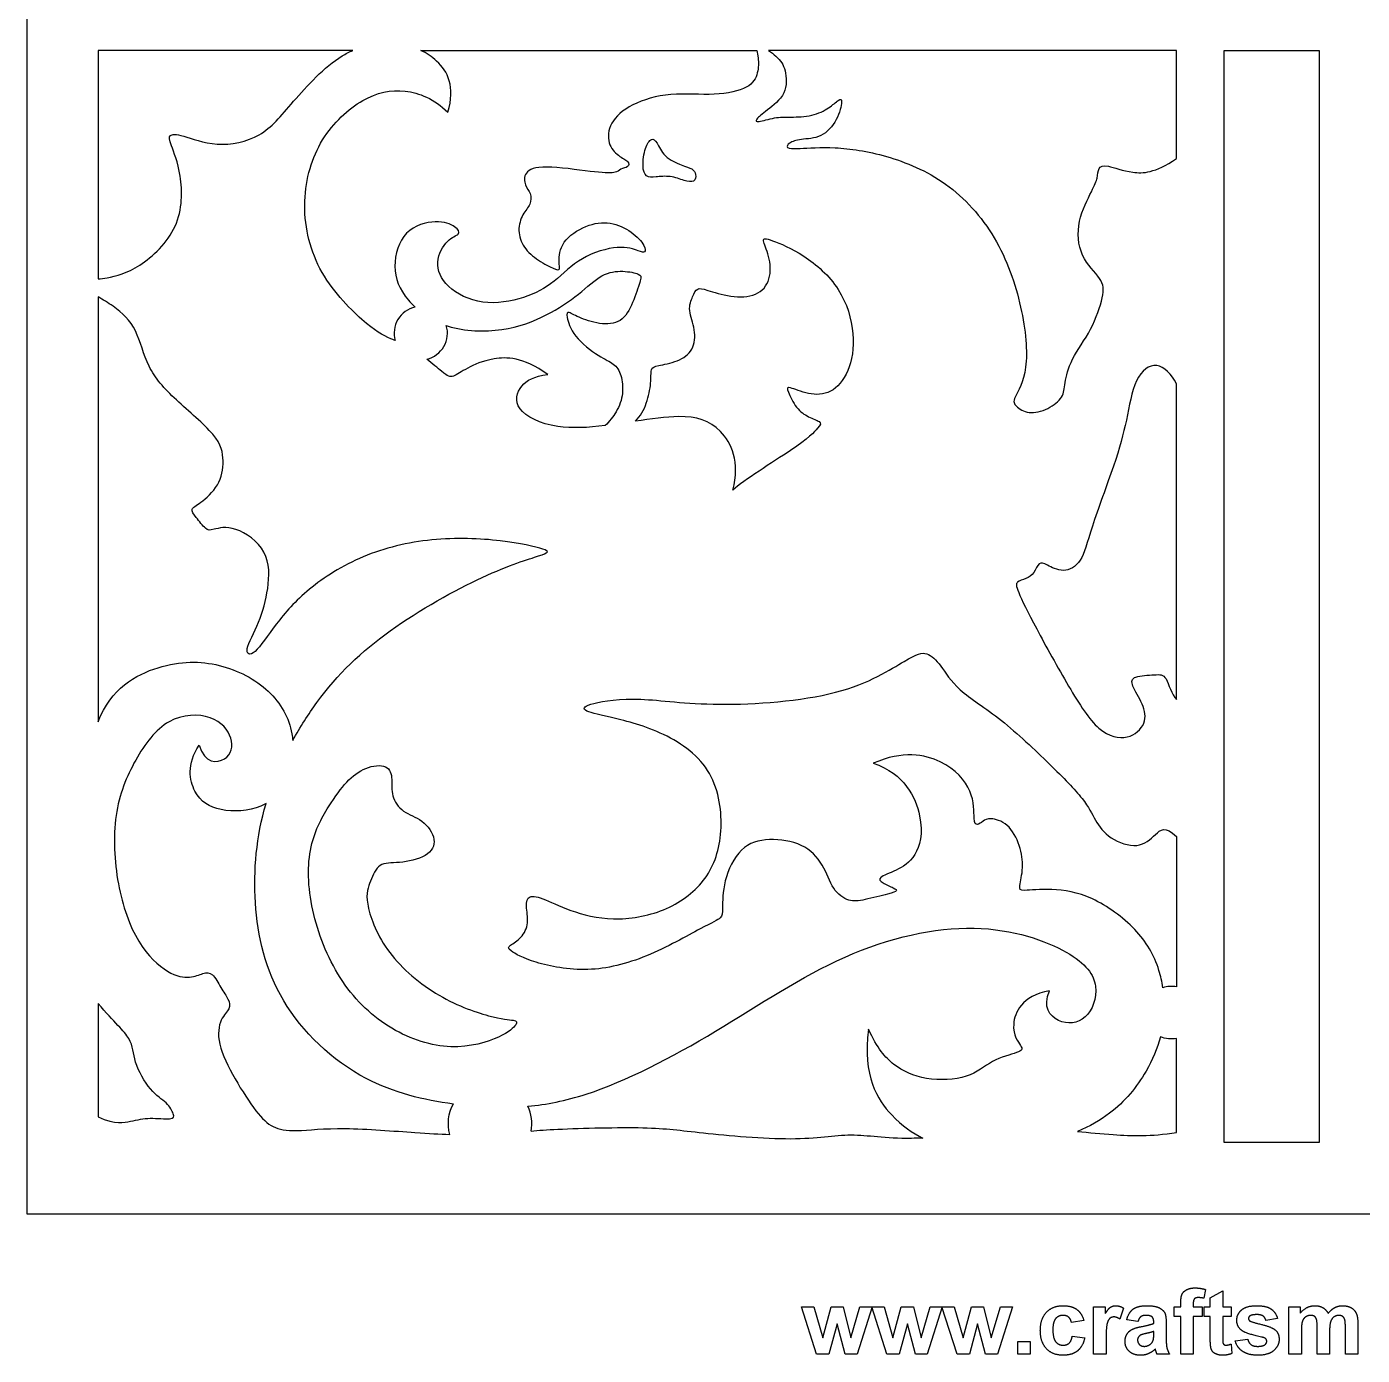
# Model space of a CAD drawing. Header units: millimetres. Extents: x -95 to 95, y -108 to 96.
# Drawn here: x -95.2 to 6.9, y -107.1 to -5.5 of the extents above; entities that cross this region are included whole.
import ezdxf

# ---------------------------------------------------------------- set-up
doc = ezdxf.new("R2010")
doc.units = ezdxf.units.MM
doc.header["$MEASUREMENT"] = 0
doc.layers.add('Layer 03', color=5, linetype='Continuous')

msp = doc.modelspace()

# ---------------------------------------------------------------- linework, layer by layer
at = {"layer": 'Layer 03'}
for p, q in [((-89.79, -7.27), (-89.79, -24.75)), ((-70.29, -7.27), (-89.79, -7.27)), ((-65.1, -7.27), (-39.38, -7.27)), ((-7.27, -7.27), (-38.5, -7.27)), ((-7.27, -15.54), (-7.27, -7.27)), ((-3.64, -90.81), (-3.64, -7.27)), ((-3.64, -7.27), (3.64, -7.27)), ((3.64, -7.27), (3.64, -90.81)), ((-89.79, -26.12), (-89.79, -58.63)), ((-7.27, -56.92), (-7.27, -32.77)), ((-7.27, -67.41), (-7.27, -78.91)), ((-89.79, -80.18), (-89.79, -88.86)), ((-7.27, -90.04), (-7.27, -82.85)), ((3.64, -90.81), (-3.64, -90.81)), ((-5.07, -102.06), (-5.18, -102.73)), ((-4.7, -102.71), (-3.75, -102.15)), ((-3.75, -102.15), (-3.75, -103.39)), ((-6.96, -103.39), (-6.96, -103.12)), ((-6, -103.14), (-6, -103.39)), ((-4.7, -103.39), (-4.7, -102.71)), ((-34.82, -107), (-35.97, -103.39)), ((-35.97, -103.39), (-35.03, -103.39)), ((-35.03, -103.39), (-34.35, -105.76)), ((-34.35, -105.76), (-33.71, -103.39)), ((-33.71, -103.39), (-32.78, -103.39)), ((-32.78, -103.39), (-32.19, -105.76)), ((-32.19, -105.76), (-31.5, -103.39)), ((-30.57, -103.39), (-31.72, -107)), ((-31.5, -103.39), (-30.57, -103.39)), ((-29.45, -107), (-30.6, -103.39)), ((-30.6, -103.39), (-29.66, -103.39)), ((-29.66, -103.39), (-28.98, -105.76)), ((-28.98, -105.76), (-28.34, -103.39)), ((-28.34, -103.39), (-27.41, -103.39)), ((-27.41, -103.39), (-26.82, -105.76)), ((-26.82, -105.76), (-26.13, -103.39)), ((-25.2, -103.39), (-26.35, -107)), ((-26.13, -103.39), (-25.2, -103.39)), ((-24.07, -107), (-25.23, -103.39)), ((-25.23, -103.39), (-24.29, -103.39)), ((-24.29, -103.39), (-23.61, -105.76)), ((-23.61, -105.76), (-22.97, -103.39)), ((-22.97, -103.39), (-22.04, -103.39)), ((-22.04, -103.39), (-21.45, -105.76)), ((-21.45, -105.76), (-20.76, -103.39)), ((-19.83, -103.39), (-20.98, -107)), ((-20.76, -103.39), (-19.83, -103.39)), ((-13.62, -107), (-13.62, -103.39)), ((-13.62, -103.39), (-12.73, -103.39)), ((-12.73, -103.39), (-12.73, -103.9)), ((-11.34, -103.48), (-11.63, -104.32)), ((-7.45, -103.39), (-6.96, -103.39)), ((-7.45, -104.13), (-7.45, -103.39)), ((-6.96, -104.13), (-7.45, -104.13)), ((-6.96, -107), (-6.96, -104.13)), ((-6, -103.39), (-5.32, -103.39)), ((-5.32, -104.13), (-6, -104.13)), ((-6, -104.13), (-6, -107)), ((-5.32, -103.39), (-5.32, -104.13)), ((-5.17, -104.13), (-5.17, -103.39)), ((-5.17, -103.39), (-4.7, -103.39)), ((-4.7, -104.13), (-5.17, -104.13)), ((-4.7, -105.72), (-4.7, -104.13)), ((-3.75, -103.39), (-3.1, -103.39)), ((-3.1, -104.13), (-3.75, -104.13)), ((-3.75, -104.13), (-3.75, -105.62)), ((-3.1, -103.39), (-3.1, -104.13)), ((1.31, -103.39), (2.18, -103.39)), ((1.31, -107), (1.31, -103.39)), ((2.18, -103.39), (2.18, -103.88)), ((-33.24, -104.68), (-33.87, -107)), ((-32.63, -107), (-33.24, -104.68)), ((-27.87, -104.68), (-28.5, -107)), ((-27.26, -107), (-27.87, -104.68)), ((-22.5, -104.68), (-23.13, -107)), ((-21.89, -107), (-22.5, -104.68)), ((-14.36, -104.44), (-15.32, -104.59)), ((-10.23, -104.5), (-11.09, -104.38)), ((-9.02, -104.65), (-9.02, -104.56)), ((-8.07, -104.69), (-8.07, -105.81)), ((0.45, -104.28), (-0.44, -104.44)), ((2.27, -105.24), (2.27, -107)), ((3.48, -107), (3.48, -105.02)), ((5.64, -107), (5.64, -104.93)), ((6.59, -104.68), (6.59, -107)), ((-19.43, -107), (-19.43, -106.04)), ((-19.43, -106.04), (-18.47, -106.04)), ((-18.47, -106.04), (-18.47, -107)), ((-15.26, -105.64), (-14.3, -105.77)), ((-12.67, -105.88), (-12.67, -107)), ((-9.02, -105.46), (-9.02, -105.27)), ((-3.11, -106.23), (-3.04, -106.95)), ((-2.79, -105.98), (-1.83, -105.86)), ((4.43, -105.26), (4.43, -107)), ((-33.87, -107), (-34.82, -107)), ((-31.72, -107), (-32.63, -107)), ((-28.5, -107), (-29.45, -107)), ((-26.35, -107), (-27.26, -107)), ((-23.13, -107), (-24.07, -107)), ((-20.98, -107), (-21.89, -107)), ((-18.47, -107), (-19.43, -107)), ((-12.67, -107), (-13.62, -107)), ((-7.82, -107), (-8.78, -107)), ((-6, -107), (-6.96, -107)), ((2.27, -107), (1.31, -107)), ((4.43, -107), (3.48, -107)), ((6.59, -107), (5.64, -107))]:
    msp.add_line(p, q, dxfattribs=at)
msp.add_lwpolyline([(-95.25, 96.27), (-95.25, -96.27), (95.25, -96.27), (95.25, 96.27), (-95.25, 96.27)], dxfattribs=at)
for centre, radius, start, end in [((-65.1, -28.9), 2.04, 102.1344, 196.1062), ((-65.1, -28.9), 2.04, 283.0285, 16.6951), ((-7.7, -80.88), 2.01, 77.9152, 108.0965), ((-59.8, -89.38), 3.19, 349.6745, 24.9422)]:
    msp.add_arc(centre, radius, start, end, dxfattribs=at)
at = {"layer": 'Layer 03', "extrusion": (0, 0, -1)}
for centre, radius, start, end in [((7.7, -80.88), 2.01, 257.9152, 293.7834), ((59.8, -89.38), 3.19, 345.2681, 28.2841)]:
    msp.add_arc(centre, radius, start, end, dxfattribs=at)
at = {"layer": 'Layer 03'}
for points, knots in [([(-89.79, -24.75), (-89.58, -24.73), (-88.67, -24.6), (-86.78, -24.13), (-83.31, -20.9), (-83.35, -16.54), (-84.33, -14.29), (-84.41, -13.7), (-83.55, -13.62), (-80.83, -14.75), (-77.2, -14.02), (-75.15, -11.48), (-72.23, -8.23), (-70.56, -7.39), (-70.29, -7.27)], [14.017574, 14.017574, 14.017574, 14.017574, 14.802895, 17.057525, 19.312155, 21.566785, 23.821415, 26.076045, 28.330675, 30.585305, 32.839935, 35.094565, 37.349195, 37.788516, 37.788516, 37.788516, 37.788516]), ([(-39.38, -7.27), (-39.35, -7.44), (-39.26, -7.95), (-39.25, -8.99), (-39.86, -10.18), (-42.49, -10.78), (-46.04, -10.43), (-49.13, -11.35), (-50.73, -12.82), (-50.84, -14.44), (-49.98, -15.39), (-49.13, -15.76), (-49.17, -16.22), (-49.87, -16.3), (-50.08, -16.7), (-51.72, -16.61), (-55.93, -15.99), (-57.26, -16.56), (-57.16, -17.65), (-56.65, -18.16), (-56.65, -19.07), (-57.33, -19.73), (-57.73, -21.05), (-57.29, -22.37), (-56.13, -23.36), (-54.73, -24.09), (-54.41, -24.06), (-54.56, -23.58), (-54.43, -21.89), (-52.44, -20.54), (-50.58, -20.34), (-48.91, -21.08), (-47.85, -22.31), (-47.95, -22.76), (-48.28, -22.67), (-49.79, -22.1), (-52.94, -23.01), (-54.86, -25.06), (-57.05, -26.27), (-60.45, -26.87), (-63.3, -25.4), (-64.12, -23.44), (-63.06, -21.61), (-62.01, -21.38), (-62.32, -20.75), (-63.79, -20.16), (-66.48, -20.89), (-67.4, -23.84), (-66.67, -25.75), (-65.72, -26.73), (-65.53, -26.91)], [42.299186, 42.299186, 42.299186, 42.299186, 42.935182, 43.949663, 44.964144, 45.978625, 46.993105, 48.007586, 49.022067, 50.036548, 51.051028, 52.065509, 53.07999, 54.094471, 55.108952, 56.123432, 57.137913, 58.152394, 59.166875, 60.181356, 61.195836, 62.210317, 63.224798, 64.239279, 65.25376, 66.26824, 67.282721, 68.297202, 69.311683, 70.326163, 71.340644, 72.355125, 73.369606, 74.384087, 75.398567, 76.413048, 77.427529, 78.44201, 79.456491, 80.470971, 81.485452, 82.499933, 83.514414, 84.528895, 85.543375, 86.557856, 87.572337, 88.586818, 89.601298, 89.830485, 89.830485, 89.830485, 89.830485]), ([(-63.03, -12), (-62.43, -10.02), (-63.32, -8.36), (-64.66, -7.48), (-65.1, -7.27)], [105.443032, 105.443032, 105.443032, 105.443032, 107.697662, 108.684929, 108.684929, 108.684929, 108.684929]), ([(-38.5, -7.27), (-38.3, -7.41), (-37.63, -7.92), (-37.16, -8.64), (-37.02, -10.65), (-38.71, -11.91), (-39.55, -12.59), (-39.44, -12.83), (-37.98, -12.35), (-36.88, -12.38), (-35.1, -12.33), (-33.81, -11.66), (-33.1, -11), (-32.79, -10.93), (-33.17, -12.61), (-34.42, -14.01), (-36.11, -14.03), (-36.98, -14.34), (-37.2, -14.76), (-36.41, -14.81), (-33.59, -14.59), (-29.6, -15.15), (-24.79, -17.13), (-20.9, -21.38), (-18.95, -27.01), (-18.53, -31.99), (-19.87, -34.03), (-19.65, -34.43), (-18.66, -35.16), (-17.07, -34.74), (-15.89, -33.79), (-15.86, -32.84), (-15.45, -30.95), (-13.72, -28.65), (-12.8, -25.94), (-12.87, -24.8), (-14.75, -23.12), (-14.95, -20.29), (-13.63, -17.78), (-13.31, -17.05), (-13.29, -16.2), (-12.74, -15.97), (-10.71, -16.73), (-8.97, -16.66), (-7.27, -15.54)], [108.492934, 108.492934, 108.492934, 108.492934, 108.930397, 109.944878, 110.959359, 111.97384, 112.988321, 114.002801, 115.017282, 116.031763, 117.046244, 118.060725, 119.075205, 120.089686, 121.104167, 122.118648, 123.133129, 124.147609, 125.16209, 126.176571, 127.191052, 128.205533, 129.220013, 130.234494, 131.248975, 132.263456, 133.277937, 134.292417, 135.306898, 136.321379, 137.33586, 138.35034, 139.364821, 140.379302, 141.393783, 142.408264, 143.422744, 144.437225, 145.451706, 146.466187, 147.480668, 148.495148, 149.509629, 150.52411, 150.52411, 150.52411, 150.52411]), ([(-67.06, -29.46), (-67.17, -29.42), (-67.88, -29.12), (-69.25, -28.39), (-73.31, -24.15), (-74.39, -18.7), (-72.95, -13.83), (-69.49, -10.69), (-66.35, -10.04), (-64.08, -10.97), (-63.03, -12)], [91.667688, 91.667688, 91.667688, 91.667688, 92.029165, 93.945432, 95.861699, 97.777965, 99.694232, 101.610499, 103.526766, 105.443032, 105.443032, 105.443032, 105.443032]), ([(-48.67, -35.64), (-48.29, -35.25), (-47.75, -34.24), (-47.46, -32.65), (-47.53, -31.55), (-47.11, -31.4), (-45.4, -31.1), (-44.2, -30.24), (-44.04, -28.63), (-44.7, -27.1), (-44.29, -26.04), (-43.96, -25.4), (-43.37, -25.54), (-41.4, -26.19), (-39.33, -26.11), (-38.26, -24.86), (-38.39, -22.93), (-39.09, -21.61), (-38.54, -21.65), (-35.84, -22.76), (-32.85, -25.37), (-31.78, -29.07), (-32.28, -31.98), (-33.7, -33.61), (-35.46, -33.63), (-37.08, -32.92), (-37.1, -33.21), (-36.38, -34.71), (-35.44, -35.34), (-34.44, -35.67), (-34.52, -35.99), (-35.91, -37.42), (-40.42, -40.15), (-41.22, -40.91)], [153.795206, 153.795206, 153.795206, 153.795206, 154.770774, 155.785254, 156.799735, 157.814216, 158.828697, 159.843178, 160.857658, 161.872139, 162.88662, 163.901101, 164.915582, 165.930062, 166.944543, 167.959024, 168.973505, 169.987985, 171.002466, 172.016947, 173.031428, 174.045909, 175.060389, 176.07487, 177.089351, 178.103832, 179.118313, 180.132793, 181.147274, 182.161755, 183.176236, 184.190717, 185.205197, 185.205197, 185.205197, 185.205197]), ([(-63.15, -28.31), (-63.1, -28.33), (-61.78, -28.76), (-58.71, -28.85), (-55.35, -27.57), (-52.92, -25.91), (-51.23, -24.27), (-49.6, -24.09), (-48.24, -24.38), (-48.22, -24.65), (-48.77, -26.34), (-49.56, -28.05), (-51.18, -28.31), (-52.97, -27.75), (-53.89, -27.19), (-53.99, -27.47), (-53.53, -29.12), (-51.33, -30.81), (-50.29, -31.18), (-49.73, -32.04), (-49.57, -33.53), (-50.02, -34.85), (-50.68, -35.65), (-50.99, -35.97)], [131.013049, 131.013049, 131.013049, 131.013049, 131.048664, 132.063145, 133.077626, 134.092106, 135.106587, 136.121068, 137.135549, 138.15003, 139.16451, 140.178991, 141.193472, 142.207953, 143.222433, 144.236914, 145.251395, 146.265876, 147.280357, 148.294837, 149.309318, 150.323799, 151.154585, 151.154585, 151.154585, 151.154585]), ([(-74.89, -60.06), (-74.33, -59.03), (-72.19, -55.68), (-67.9, -51.57), (-59.77, -47.04), (-55.4, -45.77), (-55.12, -45.52), (-58.69, -44.68), (-64.27, -44.46), (-69.7, -45.77), (-73.93, -48.5), (-76.25, -51.16), (-77.93, -53.74), (-78.73, -53.32), (-77.4, -51.07), (-76.72, -48.49), (-76.61, -45.5), (-79.43, -43.49), (-81.14, -43.98), (-81.5, -44), (-82.34, -42.93), (-82.79, -42.32), (-82.07, -42.02), (-80.45, -40.59), (-80.11, -38.65), (-80.48, -36.81), (-84.05, -33.93), (-86.13, -31.53), (-86.73, -28.53), (-88.26, -27.02), (-89.43, -26.34), (-89.79, -26.12)], [174.300496, 174.300496, 174.300496, 174.300496, 175.232686, 177.487316, 179.741946, 181.996576, 184.251206, 186.505836, 188.760466, 191.015096, 193.269726, 195.524356, 197.778986, 200.033616, 202.288246, 204.542876, 206.797506, 209.052136, 211.306766, 213.561396, 215.816026, 218.070656, 220.325286, 222.579915, 224.834545, 227.089175, 229.343805, 231.598435, 233.853065, 236.107695, 237.306198, 237.306198, 237.306198, 237.306198]), ([(-55.39, -32.06), (-57.31, -30.69), (-59.79, -30.74), (-61.64, -31.58), (-62.7, -32.35), (-63.11, -32.17), (-64.21, -31.23), (-64.64, -30.88)], [120.372059, 120.372059, 120.372059, 120.372059, 122.288326, 124.204593, 126.120859, 128.037126, 129.181812, 129.181812, 129.181812, 129.181812]), ([(-7.27, -32.77), (-7.66, -32.04), (-8.79, -30.85), (-10.54, -32.2), (-11.07, -35.61), (-11.9, -38.66), (-13.98, -44.19), (-14.49, -46.53), (-15.96, -47.29), (-17.29, -46.57), (-17.82, -46.34), (-18.16, -47.31), (-18.78, -47.7), (-19.56, -47.91), (-19.59, -48.34), (-18.21, -51.17), (-15.44, -56.14), (-13.23, -59.63), (-10.91, -60.09), (-9.5, -58.76), (-9.8, -57.28), (-10.8, -55.77), (-10.68, -55.1), (-8.81, -55.05), (-8.04, -54.93), (-7.68, -56.55), (-7.27, -56.92)], [77.300641, 77.300641, 77.300641, 77.300641, 78.502989, 79.705337, 80.907686, 82.110034, 83.312382, 84.51473, 85.717078, 86.919427, 88.121775, 89.324123, 90.526471, 91.728819, 92.931168, 94.133516, 95.335864, 96.538212, 97.740561, 98.942909, 100.145257, 101.347605, 102.549953, 103.752302, 104.95465, 106.156998, 106.156998, 106.156998, 106.156998]), ([(-50.99, -35.97), (-52.29, -36.13), (-55.09, -36.28), (-58.15, -34.73), (-57.56, -32.77), (-56.43, -32.2), (-55.39, -32.06)], [112.423672, 112.423672, 112.423672, 112.423672, 114.108185, 116.196143, 118.284101, 120.372059, 120.372059, 120.372059, 120.372059]), ([(-41.22, -40.91), (-40.66, -38.75), (-41.99, -35.84), (-44.76, -35.06), (-47.49, -35.46), (-48.67, -35.64)], [148.114195, 148.114195, 148.114195, 148.114195, 150.202153, 152.290111, 153.795206, 153.795206, 153.795206, 153.795206]), ([(-89.79, -58.63), (-88.81, -56.08), (-85.01, -53.96), (-80.42, -53.97), (-76.42, -56.08), (-75.09, -58.5), (-74.91, -59.89), (-74.89, -60.06)], [255.183451, 255.183451, 255.183451, 255.183451, 257.441139, 259.698827, 261.956515, 264.214203, 264.535951, 264.535951, 264.535951, 264.535951]), ([(-30.48, -61.8), (-28.09, -62.59), (-26.39, -66.25), (-27.17, -69.11), (-28.75, -70.05), (-30.21, -70.56), (-29.85, -70.92), (-28.81, -71.38), (-28.61, -71.55), (-29.11, -71.76), (-31.29, -72.29), (-32.31, -72.44), (-33.63, -71.55), (-34.23, -69.53), (-35.8, -67.88), (-38.5, -67.48), (-40.72, -68.07), (-42.02, -70.91), (-42, -73.11), (-42.02, -73.65), (-43.12, -74.11), (-47.87, -76.79), (-52.34, -77.9), (-56.68, -77.06), (-58.51, -76.03), (-58.37, -75.77), (-57.37, -75.21), (-56.79, -74.04), (-57.1, -72.66), (-56.89, -71.84), (-55.76, -72.1), (-53.46, -73.24), (-50, -73.99), (-45.9, -73.06), (-42.9, -70.61), (-41.82, -66.92), (-42.6, -61.99), (-46.77, -59.19), (-51.01, -58.18), (-52.88, -57.77), (-52.43, -57.22), (-48.52, -56.66), (-43.13, -57.57), (-32.4, -56.79), (-27.5, -53.51), (-26.38, -53.22), (-25.32, -54.21), (-24.21, -56.16), (-20.77, -58.25), (-16.79, -62.04), (-14.18, -64.69), (-13.56, -66.15), (-12.48, -67.6), (-10.15, -68.42), (-8.84, -67.21), (-8.16, -66.57), (-7.27, -67.41)], [153.883364, 153.883364, 153.883364, 153.883364, 155.394601, 156.905839, 158.417077, 159.928315, 161.439553, 162.95079, 164.462028, 165.973266, 167.484504, 168.995741, 170.506979, 172.018217, 173.529455, 175.040693, 176.55193, 178.063168, 179.574406, 181.085644, 182.596881, 184.108119, 185.619357, 187.130595, 188.641832, 190.15307, 191.664308, 193.175546, 194.686784, 196.198021, 197.709259, 199.220497, 200.731735, 202.242972, 203.75421, 205.265448, 206.776686, 208.287924, 209.799161, 211.310399, 212.821637, 214.332875, 215.844112, 217.35535, 218.866588, 220.377826, 221.889064, 223.400301, 224.911539, 226.422777, 227.934015, 229.445252, 230.95649, 232.467728, 233.978966, 235.490203, 235.490203, 235.490203, 235.490203]), ([(-82.06, -60.42), (-81.64, -61.85), (-79.7, -61.75), (-79.32, -59.89), (-80.86, -57.98), (-84.55, -58.09), (-87.05, -61.44), (-88.73, -65.55), (-88.47, -71.19), (-86.82, -75.81), (-84.33, -78.04), (-82.69, -78.28), (-81.73, -77.83), (-81.03, -77.77), (-80.39, -79.03), (-79.78, -79.86), (-79.61, -80.6), (-80.45, -81.23), (-80.77, -83.15), (-79.37, -85.96), (-77.61, -88.65), (-76.46, -89.73), (-74.9, -90.02), (-71.32, -89.58), (-65.75, -90.06), (-63.65, -90.17), (-62.89, -90.2)], [-92.155875, -92.155875, -92.155875, -92.155875, -90.25167, -88.347465, -86.443261, -84.539056, -82.634851, -80.730646, -78.826441, -76.922237, -75.018032, -73.113827, -71.209622, -69.305418, -67.401213, -65.497008, -63.592803, -61.688598, -59.784394, -57.880189, -55.975984, -54.071779, -52.167575, -50.26337, -48.359165, -47.096722, -47.096722, -47.096722, -47.096722]), ([(-76.94, -64.88), (-77.07, -64.96), (-78.08, -65.46), (-80.63, -65.59), (-82.6, -64.34), (-83.02, -61.89), (-82.06, -60.42)], [-99.280259, -99.280259, -99.280259, -99.280259, -98.928939, -96.671251, -94.413563, -92.155875, -92.155875, -92.155875, -92.155875]), ([(-8.32, -78.97), (-8.39, -78.52), (-8.78, -76.82), (-10.17, -74.45), (-13.8, -71.83), (-16.95, -71.32), (-19.25, -71.62), (-19.34, -71.36), (-18.97, -69.81), (-19.18, -68.12), (-20.16, -66.32), (-21.64, -65.93), (-22.08, -66.24), (-22.55, -66.57), (-22.83, -66.36), (-22.71, -63.94), (-24.89, -61.44), (-28.22, -60.81), (-30.48, -61.8)], [127.715275, 127.715275, 127.715275, 127.715275, 128.317497, 130.021888, 131.726279, 133.43067, 135.135062, 136.839453, 138.543844, 140.248235, 141.952626, 143.657017, 145.361408, 147.065799, 148.77019, 150.474581, 152.178973, 153.883364, 153.883364, 153.883364, 153.883364]), ([(-62.61, -87.87), (-64.87, -87.58), (-70.09, -86.3), (-76.44, -80.13), (-78.13, -72.6), (-77.69, -67.43), (-76.94, -64.88)], [-107.761601, -107.761601, -107.761601, -107.761601, -105.967608, -103.712978, -101.458348, -99.280259, -99.280259, -99.280259, -99.280259]), ([(-56.9, -88.04), (-55.48, -87.91), (-51.22, -87.08), (-42.39, -82.48), (-32.79, -75.92), (-22.28, -73.58), (-14.74, -76.28), (-13.04, -78.82), (-14.03, -81.64), (-16.44, -81.86), (-17.53, -80.45), (-17.01, -79.22)], [4.186402, 4.186402, 4.186402, 4.186402, 5.350184, 7.604814, 9.859444, 12.114073, 14.368703, 16.623333, 18.877963, 21.132593, 23.387223, 23.387223, 23.387223, 23.387223]), ([(-30.85, -82.15), (-31.3, -85.77), (-29.37, -88.8), (-27.47, -90.1), (-26.68, -90.47)], [35.175482, 35.175482, 35.175482, 35.175482, 36.879873, 38.115746, 38.115746, 38.115746, 38.115746]), ([(-8.51, -82.73), (-8.75, -83.63), (-9.66, -85.78), (-11.81, -88.38), (-13.94, -89.59), (-14.86, -89.97)], [71.292477, 71.292477, 71.292477, 71.292477, 72.479517, 74.183908, 75.232881, 75.232881, 75.232881, 75.232881]), ([(-26.68, -90.47), (-26.98, -90.48), (-29.42, -90.57), (-32.17, -89.98), (-36.06, -90.81), (-44.38, -90.06), (-47.19, -89.6), (-53.97, -89.77), (-56.1, -89.91), (-56.66, -89.96)], [38.115746, 38.115746, 38.115746, 38.115746, 38.377746, 40.28195, 42.186155, 44.09036, 45.994565, 47.89877, 48.748029, 48.748029, 48.748029, 48.748029]), ([(-14.86, -89.97), (-13.97, -90.05), (-11.45, -90.29), (-9.3, -90.36), (-7.27, -90.04)], [63.598692, 63.598692, 63.598692, 63.598692, 64.742962, 66.647167, 66.647167, 66.647167, 66.647167])]:
    msp.add_open_spline(points, degree=3, knots=knots, dxfattribs=at)
for points, degree in [([(-45.17, -16.03), (-45.55, -15.88), (-46.55, -15.42), (-47.04, -14.21), (-47.43, -13.92), (-47.96, -14.62), (-48.18, -16.24), (-47.9, -16.99), (-47.18, -16.96), (-46, -16.83), (-44.91, -17.26), (-44.12, -17.39), (-44.01, -16.73), (-44.29, -16.3), (-44.8, -16.17), (-45.17, -16.03)], 3), ([(-72.16, -65.14), (-72.68, -65.98), (-73.89, -68.14), (-73.63, -73.32), (-71.33, -78.8), (-67.47, -82.43), (-62.67, -83.95), (-58.65, -82.72), (-57.65, -81.68), (-57.78, -81.43), (-59.43, -81.39), (-64.07, -79.71), (-68.09, -76.11), (-69.48, -72.12), (-68.96, -70.86), (-68.35, -69.34), (-66.89, -69.5), (-64.49, -68.98), (-63.78, -67.68), (-64.94, -66.03), (-66.53, -65.61), (-67.41, -64.28), (-67.24, -63.02), (-67.54, -61.85), (-69.38, -62.04), (-70.78, -63.15), (-71.64, -64.31), (-72.16, -65.14)], 3), ([(-17.01, -79.22), (-19.13, -79.59), (-20.22, -82.17), (-18.97, -83.57), (-19.16, -83.9), (-21.5, -84.47), (-23.02, -85.97), (-26.6, -86.13), (-29.02, -84.99), (-30.16, -83.62), (-30.85, -82.15)], 3), ([(-89.79, -88.86), (-88.43, -89.44), (-87.22, -89.17), (-85.88, -88.88), (-84.03, -89.09), (-83.93, -88.72), (-84.46, -87.75), (-85.76, -87), (-87.17, -84.53), (-87.05, -82.92), (-88.53, -81.64), (-89.79, -80.18)], 3), ([(-6.86, -102.44), (-6.77, -102.22), (-6.51, -102.08)], 2), ([(-6.51, -102.08), (-6.25, -101.94), (-5.86, -101.94)], 2), ([(-5.86, -101.94), (-5.46, -101.94), (-5.07, -102.06)], 2), ([(-6.96, -103.12), (-6.96, -102.67), (-6.86, -102.44)], 2), ([(-5.91, -102.77), (-6, -102.87), (-6, -103.14)], 2), ([(-5.62, -102.68), (-5.82, -102.68), (-5.91, -102.77)], 2), ([(-5.18, -102.73), (-5.41, -102.68), (-5.62, -102.68)], 2), ([(-17.7, -105.2), (-17.7, -104.3), (-17.23, -103.8)], 2), ([(-17.23, -103.8), (-16.76, -103.3), (-15.96, -103.3)], 2), ([(-15.97, -104.04), (-16.32, -104.04), (-16.53, -104.29)], 2), ([(-15.53, -104.18), (-15.7, -104.04), (-15.97, -104.04)], 2), ([(-15.96, -103.3), (-15.31, -103.3), (-14.92, -103.58)], 2), ([(-15.32, -104.59), (-15.37, -104.32), (-15.53, -104.18)], 2), ([(-14.92, -103.58), (-14.53, -103.86), (-14.36, -104.44)], 2), ([(-12.73, -103.9), (-12.51, -103.54), (-12.34, -103.42)], 2), ([(-12.06, -104.16), (-12.25, -104.16), (-12.38, -104.27)], 2), ([(-12.34, -103.42), (-12.16, -103.3), (-11.94, -103.3)], 2), ([(-11.63, -104.32), (-11.86, -104.16), (-12.06, -104.16)], 2), ([(-11.94, -103.3), (-11.63, -103.3), (-11.34, -103.48)], 2), ([(-11.09, -104.38), (-10.95, -103.83), (-10.6, -103.56)], 2), ([(-10.6, -103.56), (-10.25, -103.3), (-9.56, -103.3)], 2), ([(-10.01, -104.14), (-10.14, -104.24), (-10.23, -104.5)], 2), ([(-9.64, -104.04), (-9.88, -104.04), (-10.01, -104.14)], 2), ([(-9.15, -104.16), (-9.28, -104.04), (-9.64, -104.04)], 2), ([(-9.56, -103.3), (-8.93, -103.3), (-8.62, -103.45)], 2), ([(-9.02, -104.56), (-9.02, -104.28), (-9.15, -104.16)], 2), ([(-8.62, -103.45), (-8.32, -103.6), (-8.19, -103.83)], 2), ([(-8.19, -103.83), (-8.07, -104.07), (-8.07, -104.69)], 2), ([(-2.67, -104.41), (-2.67, -103.94), (-2.3, -103.62)], 2), ([(-2.3, -103.62), (-1.93, -103.3), (-1.15, -103.3)], 2), ([(-1.66, -104.08), (-1.77, -104.16), (-1.77, -104.28)], 2), ([(-1.12, -103.98), (-1.5, -103.98), (-1.66, -104.08)], 2), ([(-1.15, -103.3), (-0.41, -103.3), (-0.05, -103.55)], 2), ([(-0.66, -104.09), (-0.82, -103.98), (-1.12, -103.98)], 2), ([(-0.44, -104.44), (-0.5, -104.21), (-0.66, -104.09)], 2), ([(-0.05, -103.55), (0.31, -103.8), (0.45, -104.28)], 2), ([(2.18, -103.88), (2.65, -103.3), (3.3, -103.3)], 2), ([(2.59, -104.16), (2.42, -104.28), (2.35, -104.5)], 2), ([(2.99, -104.04), (2.77, -104.04), (2.59, -104.16)], 2), ([(3.27, -104.11), (3.17, -104.04), (2.99, -104.04)], 2), ([(3.43, -104.34), (3.38, -104.19), (3.27, -104.11)], 2), ([(3.3, -103.3), (3.65, -103.3), (3.9, -103.44)], 2), ([(3.9, -103.44), (4.16, -103.59), (4.32, -103.88)], 2), ([(4.32, -103.88), (4.56, -103.59), (4.83, -103.44)], 2), ([(4.76, -104.16), (4.59, -104.28), (4.51, -104.52)], 2), ([(5.13, -104.04), (4.94, -104.04), (4.76, -104.16)], 2), ([(4.83, -103.44), (5.1, -103.3), (5.42, -103.3)], 2), ([(5.54, -104.24), (5.41, -104.04), (5.13, -104.04)], 2), ([(5.42, -103.3), (5.81, -103.3), (6.09, -103.46)], 2), ([(6.09, -103.46), (6.36, -103.62), (6.49, -103.93)], 2), ([(6.49, -103.93), (6.59, -104.17), (6.59, -104.68)], 2), ([(-17.23, -106.59), (-17.7, -106.09), (-17.7, -105.2)], 2), ([(-16.53, -104.29), (-16.74, -104.54), (-16.74, -105.13)], 2), ([(-16.74, -105.13), (-16.74, -105.78), (-16.53, -106.05)], 2), ([(-12.59, -104.67), (-12.67, -104.96), (-12.67, -105.88)], 2), ([(-12.38, -104.27), (-12.51, -104.38), (-12.59, -104.67)], 2), ([(-11.07, -105.48), (-10.93, -105.24), (-10.67, -105.11)], 2), ([(-10.67, -105.11), (-10.42, -104.98), (-9.93, -104.89)], 2), ([(-9.93, -104.89), (-9.28, -104.76), (-9.02, -104.65)], 2), ([(-2.24, -105.23), (-2.67, -104.94), (-2.67, -104.41)], 2), ([(-0.77, -105.7), (-1.93, -105.45), (-2.24, -105.23)], 2), ([(-1.77, -104.28), (-1.77, -104.38), (-1.68, -104.46)], 2), ([(-1.68, -104.46), (-1.55, -104.55), (-0.79, -104.73)], 2), ([(-0.79, -104.73), (-0.03, -104.91), (0.28, -105.16)], 2), ([(0.28, -105.16), (0.57, -105.42), (0.57, -105.87)], 2), ([(2.35, -104.5), (2.27, -104.72), (2.27, -105.24)], 2), ([(3.48, -105.02), (3.48, -104.49), (3.43, -104.34)], 2), ([(4.51, -104.52), (4.43, -104.75), (4.43, -105.26)], 2), ([(5.64, -104.93), (5.64, -104.4), (5.54, -104.24)], 2), ([(-16.53, -106.05), (-16.31, -106.32), (-15.95, -106.32)], 2), ([(-15.95, -106.32), (-15.68, -106.32), (-15.5, -106.17)], 2), ([(-15.5, -106.17), (-15.33, -106.02), (-15.26, -105.64)], 2), ([(-14.3, -105.77), (-14.45, -106.42), (-14.86, -106.76)], 2), ([(-11.22, -106.02), (-11.22, -105.72), (-11.07, -105.48)], 2), ([(-10.9, -106.79), (-11.22, -106.49), (-11.22, -106.02)], 2), ([(-10.08, -105.58), (-10.26, -105.72), (-10.26, -105.92)], 2), ([(-10.26, -105.92), (-10.26, -106.12), (-10.12, -106.27)], 2), ([(-10.12, -106.27), (-9.97, -106.41), (-9.75, -106.41)], 2), ([(-9.58, -105.42), (-9.96, -105.5), (-10.08, -105.58)], 2), ([(-9.75, -106.41), (-9.5, -106.41), (-9.28, -106.24)], 2), ([(-9.02, -105.27), (-9.2, -105.33), (-9.58, -105.42)], 2), ([(-9.28, -106.24), (-9.11, -106.11), (-9.06, -105.93)], 2), ([(-9.06, -105.93), (-9.02, -105.8), (-9.02, -105.46)], 2), ([(-8.07, -105.81), (-8.07, -106.29), (-8.02, -106.51)], 2), ([(-4.67, -106.4), (-4.7, -106.23), (-4.7, -105.72)], 2), ([(-3.75, -105.62), (-3.75, -106.07), (-3.73, -106.15)], 2), ([(-3.73, -106.15), (-3.71, -106.22), (-3.65, -106.27)], 2), ([(-3.49, -106.32), (-3.36, -106.32), (-3.11, -106.23)], 2), ([(-2.23, -106.79), (-2.66, -106.49), (-2.79, -105.98)], 2), ([(-1.83, -105.86), (-1.77, -106.13), (-1.59, -106.27)], 2), ([(-0.45, -105.83), (-0.52, -105.76), (-0.77, -105.7)], 2), ([(-0.51, -106.28), (-0.38, -106.18), (-0.38, -106.02)], 2), ([(-0.38, -106.02), (-0.38, -105.91), (-0.45, -105.83)], 2), ([(0.57, -105.87), (0.57, -106.37), (0.16, -106.73)], 2), ([(-15.97, -107.09), (-16.76, -107.09), (-17.23, -106.59)], 2), ([(-14.86, -106.76), (-15.27, -107.09), (-15.97, -107.09)], 2), ([(-10.02, -107.09), (-10.58, -107.09), (-10.9, -106.79)], 2), ([(-9.43, -106.97), (-9.7, -107.09), (-10.02, -107.09)], 2), ([(-8.9, -106.61), (-9.15, -106.85), (-9.43, -106.97)], 2), ([(-8.87, -106.72), (-8.89, -106.64), (-8.9, -106.61)], 2), ([(-8.78, -107), (-8.81, -106.91), (-8.87, -106.72)], 2), ([(-8.02, -106.51), (-7.96, -106.74), (-7.82, -107)], 2), ([(-4.54, -106.78), (-4.64, -106.64), (-4.67, -106.4)], 2), ([(-4.24, -107), (-4.45, -106.92), (-4.54, -106.78)], 2), ([(-3.78, -107.09), (-4.04, -107.09), (-4.24, -107)], 2), ([(-3.04, -106.95), (-3.37, -107.09), (-3.78, -107.09)], 2), ([(-3.65, -106.27), (-3.58, -106.32), (-3.49, -106.32)], 2), ([(-1.06, -107.09), (-1.8, -107.09), (-2.23, -106.79)], 2), ([(-1.59, -106.27), (-1.4, -106.41), (-1.06, -106.41)], 2), ([(-1.06, -106.41), (-0.69, -106.41), (-0.51, -106.28)], 2), ([(0.16, -106.73), (-0.25, -107.09), (-1.06, -107.09)], 2)]:
    msp.add_open_spline(points, degree=degree, dxfattribs=at)

doc.saveas('drawing.dxf')
